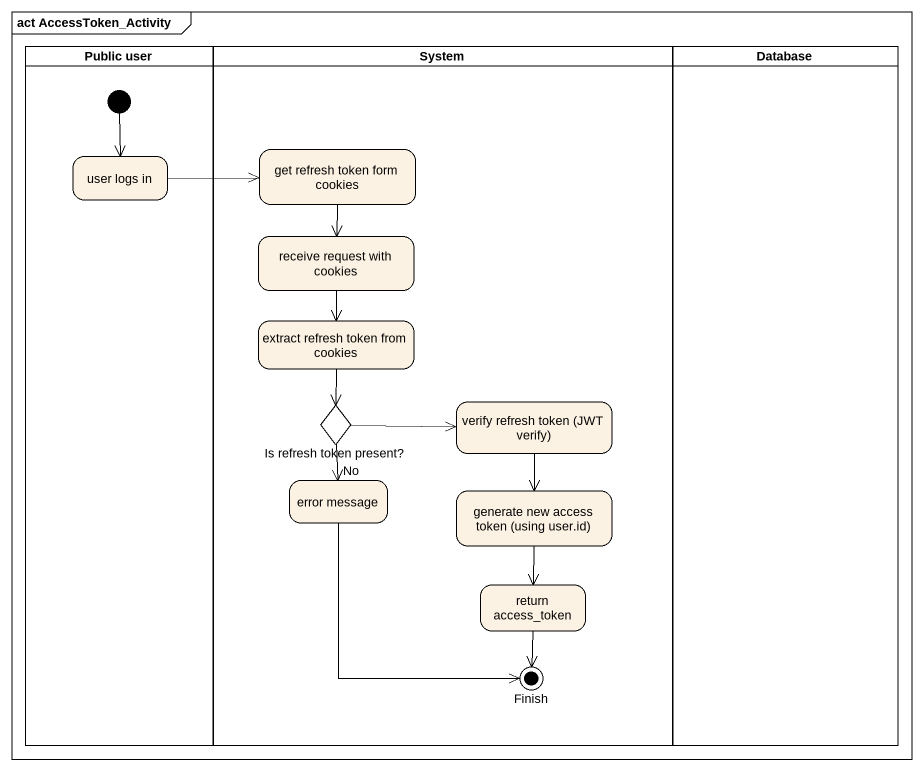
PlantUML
@startuml
mainframe act AccessToken_Activity
hide empty description
state "Public user" as Public_user <<partition>> {
  state "user logs in" as user_logs_in
  [*] --> user_logs_in
}
state System <<partition>> {
  state "get refresh token form cookies" as get_refresh_token_form
  state "receive request with cookies" as receive_request_with_cookies
  state "extract refresh token from cookies" as extract_refresh_token_from
  state "Is refresh token present?" as Is_refresh_token_present <<choice>>
  state "verify refresh token (JWT verify)" as verify_refresh_token_JWT
  state "error message" as error_message
  state "generate new access token (using user.id)" as generate_new_access_token
  state "return access_token" as return_access_token
  state Finish <<end>>
}
state "Database" as Database_ <<partition>>
user_logs_in -right-> get_refresh_token_form
get_refresh_token_form --> receive_request_with_cookies
receive_request_with_cookies --> extract_refresh_token_from
extract_refresh_token_from --> Is_refresh_token_present
Is_refresh_token_present -right-> verify_refresh_token_JWT
Is_refresh_token_present --> error_message : No
verify_refresh_token_JWT --> generate_new_access_token
error_message --> Finish
generate_new_access_token --> return_access_token
return_access_token --> Finish
@enduml
